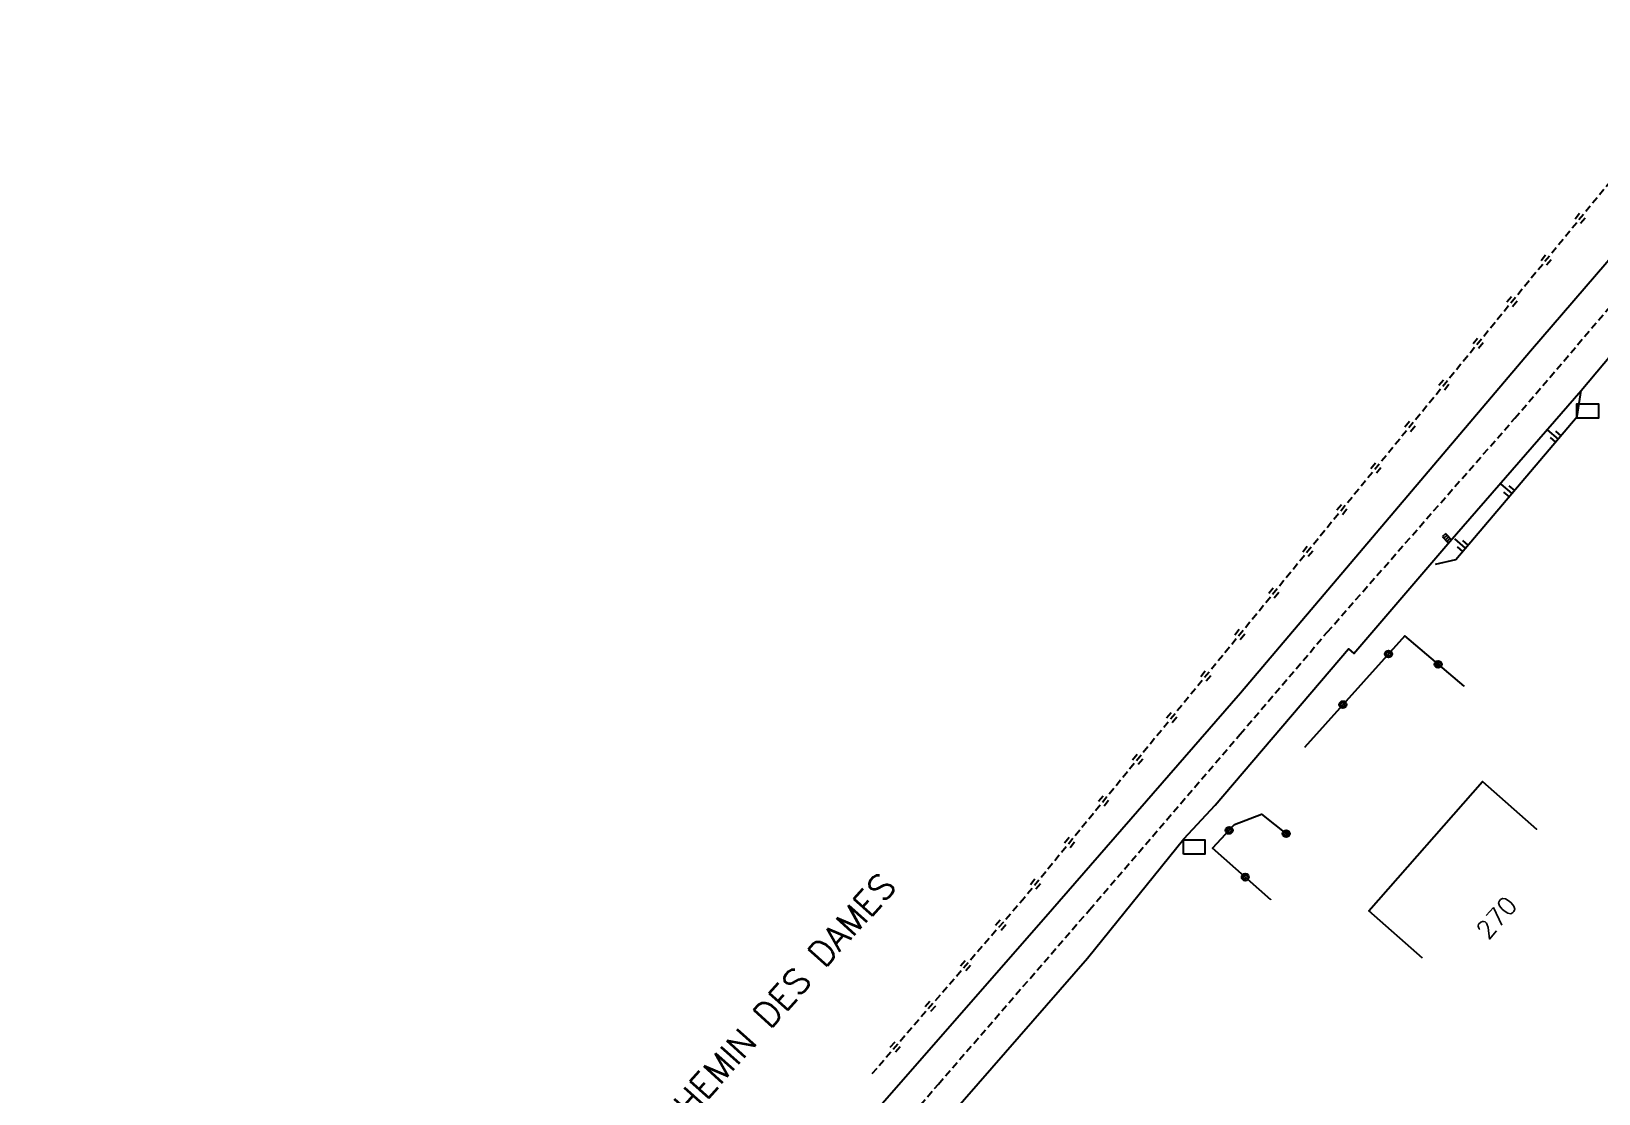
# Model space of a CAD drawing. Header units: millimetres. Extents: x 133016 to 134000, y 142000 to 143000.
# Drawn here: x 133655 to 133764.4, y 142604.9 to 142679 of the extents above; entities that cross this region are included whole.
import ezdxf
from ezdxf.enums import TextEntityAlignment as Align

# ---------------------------------------------------------------- set-up
doc = ezdxf.new("R2010")
doc.units = ezdxf.units.MM
doc.linetypes.add('DASHED', pattern=[0.75, 0.5, -0.25])
doc.layers.get('0').update_dxf_attribs({"linetype": 'CONTINUOUS'})
for name, color, linetype in [('W0001', 6, 'DASHED'), ('W0008', 7, 'CONTINUOUS'), ('W0100', 7, 'CONTINUOUS'), ('W0211', 2, 'CONTINUOUS'), ('W0220', 5, 'DASHED'), ('W0322', 7, 'CONTINUOUS'), ('W0400', 7, 'CONTINUOUS'), ('W0989', 7, 'CONTINUOUS'), ('W0991', 7, 'CONTINUOUS'), ('W1471', 7, 'CONTINUOUS')]:
    doc.layers.add(name, color=color, linetype=linetype)
doc.styles.get("Standard").update_dxf_attribs({"font": 'romans.shx', "width": 0.85})

# ---------------------------------------------------------------- blocks, each defined once
blk = doc.blocks.new('t322o')
at = {"color": 0, "linetype": 'Continuous'}
for radius in [0.25, 0.15]:
    blk.add_circle((0, 0), radius, dxfattribs=at)
blk = doc.blocks.new('t211o')
at = {"color": 0, "linetype": 'Continuous'}
for p, q in [((-0.29, 0.5), (-0.29, 0)), ((0, 1), (0, 0)), ((0.29, 0.5), (0.29, 0))]:
    blk.add_line(p, q, dxfattribs=at)
blk = doc.blocks.new('t220o')
at = {"color": 0, "linetype": 'Continuous'}
for p, q in [((-0.25, 0.25), (0.25, 0.25)), ((-0.25, -0.25), (0.25, -0.25))]:
    blk.add_line(p, q, dxfattribs=at)
blk = doc.blocks.new('T400')
for p, q in [((-0.15, 0.3), (0.15, 0.3)), ((-0.15, -0.25), (-0.15, 0.3)), ((-0.15, 0.15), (0.15, 0.15)), ((-0.15, 0), (0.15, 0)), ((0.15, 0.3), (0.15, -0.25)), ((-0.15, -0.15), (0.15, -0.15)), ((-0.15, -0.25), (-0.15, -0.3)), ((-0.15, -0.3), (0.15, -0.3)), ((0.15, -0.3), (0.15, -0.25))]:
    blk.add_line(p, q)
blk = doc.blocks.new('T1471')
at = {"color": 0, "linetype": 'Continuous', "flags": 128}
blk.add_lwpolyline([(-0.75, -0.5), (-0.75, 0.5), (0.75, 0.5), (0.75, -0.5), (-0.75, -0.5)], dxfattribs=at)

msp = doc.modelspace()

# ---------------------------------------------------------------- linework, layer by layer
at = {"layer": 'W0001'}
msp.add_lwpolyline([(133660.41, 142542.78), (133667.19, 142549.78), (133678.42, 142561.8), (133688.44, 142571.69), (133701.27, 142585.98), (133708.22, 142593.9), (133718.33, 142605.55), (133728.87, 142617.7), (133739.39, 142629.95), (133745.46, 142637.07), (133758.55, 142651.98), (133766.68, 142661.51), (133773.02, 142668.96), (133777.03, 142673.41)], dxfattribs=at)
at = {"layer": 'W0008'}
for points in [[(133655.04, 142541.48), (133664.27, 142550.82), (133684.78, 142572.96), (133685.64, 142574.22), (133686.76, 142573.13), (133694.71, 142581.69), (133725.65, 142617.04), (133739.41, 142632.84), (133759.63, 142656.68), (133772.45, 142671.56), (133775.21, 142674.93)], [(133662.78, 142541.04), (133667.51, 142545.95), (133674.65, 142553.57), (133680.8, 142560.07), (133681.55, 142560.95), (133691.5, 142571.75), (133706.9, 142589.15), (133712.89, 142596.02), (133715.62, 142599.39), (133718.24, 142602.31), (133728.73, 142614.32), (133735.44, 142622.65), (133737.64, 142624.99), (133746.93, 142635.91), (133747.32, 142635.58), (133754.01, 142643.39), (133763.18, 142653.92), (133775.69, 142668.83), (133777.31, 142670.19), (133778.85, 142671.89)]]:
    msp.add_lwpolyline(points, dxfattribs=at)
at = {"layer": 'W0100'}
msp.add_lwpolyline([(133752.11, 142614.32), (133748.35, 142617.62), (133756.29, 142626.64), (133760.05, 142623.33), (133760.05, 142623.33), (133760.05, 142623.33), (133760.05, 142623.33), (133760.05, 142623.33), (133760.05, 142623.33), (133760.05, 142623.33), (133760.05, 142623.33), (133760.05, 142623.33), (133760.05, 142623.33), (133760.05, 142623.33), (133760.05, 142623.33), (133760.05, 142623.33), (133760.05, 142623.33), (133760.05, 142623.33), (133760.05, 142623.33), (133760.05, 142623.33), (133760.05, 142623.33), (133760.05, 142623.33), (133760.05, 142623.33), (133760.05, 142623.33), (133760.05, 142623.33), (133760.05, 142623.33), (133760.05, 142623.33), (133760.05, 142623.33), (133760.05, 142623.33), (133760.05, 142623.33), (133760.05, 142623.33), (133760.05, 142623.33), (133760.05, 142623.33), (133760.05, 142623.33), (133760.05, 142623.33), (133760.05, 142623.33), (133760.05, 142623.33), (133760.05, 142623.33), (133760.05, 142623.33), (133760.05, 142623.33), (133760.05, 142623.33), (133760.05, 142623.33), (133760.05, 142623.33), (133760.05, 142623.33), (133760.05, 142623.33), (133760.05, 142623.33), (133760.05, 142623.33), (133760.05, 142623.33), (133760.05, 142623.33), (133760.05, 142623.33), (133760.05, 142623.33), (133760.05, 142623.33), (133760.05, 142623.33), (133760.05, 142623.33), (133760.05, 142623.33), (133760.05, 142623.33), (133760.05, 142623.33), (133760.05, 142623.33), (133760.05, 142623.33), (133760.05, 142623.33), (133760.05, 142623.33), (133760.05, 142623.33), (133760.05, 142623.33), (133760.05, 142623.33), (133760.05, 142623.33), (133760.05, 142623.33), (133760.05, 142623.33), (133760.05, 142623.33), (133760.05, 142623.33), (133760.05, 142623.33), (133760.05, 142623.33), (133760.05, 142623.33), (133760.05, 142623.33), (133760.05, 142623.33), (133760.05, 142623.33), (133760.05, 142623.33), (133760.05, 142623.33), (133760.05, 142623.33), (133760.05, 142623.33), (133760.05, 142623.33), (133760.05, 142623.33), (133760.05, 142623.33), (133760.05, 142623.33), (133760.05, 142623.33), (133760.05, 142623.33), (133760.05, 142623.33), (133760.05, 142623.33), (133760.05, 142623.33), (133760.05, 142623.33), (133760.05, 142623.33), (133760.05, 142623.33), (133760.05, 142623.33), (133760.05, 142623.33), (133760.05, 142623.33), (133760.05, 142623.33), (133760.05, 142623.33), (133760.05, 142623.33), (133760.05, 142623.33), (133760.05, 142623.33), (133760.05, 142623.33), (133760.05, 142623.33), (133760.05, 142623.33), (133760.05, 142623.33), (133760.05, 142623.33), (133760.05, 142623.33), (133760.05, 142623.33), (133760.05, 142623.33), (133760.05, 142623.33), (133760.05, 142623.33), (133760.05, 142623.33), (133760.05, 142623.33), (133760.05, 142623.33), (133760.05, 142623.33), (133760.05, 142623.33), (133760.05, 142623.33), (133760.05, 142623.33), (133760.05, 142623.33), (133760.05, 142623.33), (133760.05, 142623.33), (133760.05, 142623.33)], dxfattribs=at)
at = {"layer": 'W0211'}
msp.add_lwpolyline([(133753, 142641.8), (133754.42, 142642.13), (133762.9, 142652.1), (133763.18, 142653.92), (133763.18, 142653.92), (133763.18, 142653.92), (133763.18, 142653.92), (133763.18, 142653.92), (133763.18, 142653.92), (133763.18, 142653.92), (133763.18, 142653.92), (133763.18, 142653.92), (133763.18, 142653.92), (133763.18, 142653.92), (133763.18, 142653.92), (133763.18, 142653.92), (133763.18, 142653.92), (133763.18, 142653.92), (133763.18, 142653.92), (133763.18, 142653.92), (133763.18, 142653.92), (133763.18, 142653.92), (133763.18, 142653.92), (133763.18, 142653.92), (133763.18, 142653.92), (133763.18, 142653.92), (133763.18, 142653.92), (133763.18, 142653.92), (133763.18, 142653.92), (133763.18, 142653.92), (133763.18, 142653.92), (133763.18, 142653.92), (133763.18, 142653.92), (133763.18, 142653.92), (133763.18, 142653.92), (133763.18, 142653.92), (133763.18, 142653.92), (133763.18, 142653.92), (133763.18, 142653.92), (133763.18, 142653.92), (133763.18, 142653.92), (133763.18, 142653.92), (133763.18, 142653.92), (133763.18, 142653.92), (133763.18, 142653.92), (133763.18, 142653.92), (133763.18, 142653.92), (133763.18, 142653.92), (133763.18, 142653.92), (133763.18, 142653.92), (133763.18, 142653.92), (133763.18, 142653.92), (133763.18, 142653.92), (133763.18, 142653.92), (133763.18, 142653.92), (133763.18, 142653.92), (133763.18, 142653.92), (133763.18, 142653.92), (133763.18, 142653.92), (133763.18, 142653.92), (133763.18, 142653.92), (133763.18, 142653.92), (133763.18, 142653.92), (133763.18, 142653.92), (133763.18, 142653.92), (133763.18, 142653.92), (133763.18, 142653.92), (133763.18, 142653.92), (133763.18, 142653.92), (133763.18, 142653.92), (133763.18, 142653.92), (133763.18, 142653.92), (133763.18, 142653.92), (133763.18, 142653.92), (133763.18, 142653.92), (133763.18, 142653.92), (133763.18, 142653.92), (133763.18, 142653.92), (133763.18, 142653.92), (133763.18, 142653.92), (133763.18, 142653.92), (133763.18, 142653.92), (133763.18, 142653.92), (133763.18, 142653.92), (133763.18, 142653.92), (133763.18, 142653.92), (133763.18, 142653.92), (133763.18, 142653.92), (133763.18, 142653.92), (133763.18, 142653.92), (133763.18, 142653.92), (133763.18, 142653.92), (133763.18, 142653.92), (133763.18, 142653.92), (133763.18, 142653.92), (133763.18, 142653.92), (133763.18, 142653.92), (133763.18, 142653.92), (133763.18, 142653.92), (133763.18, 142653.92), (133763.18, 142653.92)], dxfattribs=at)
at = {"layer": 'W0220'}
msp.add_lwpolyline([(133773.79, 142678.97), (133773.79, 142678.97), (133773.79, 142678.97), (133773.79, 142678.97), (133773.79, 142678.97), (133773.79, 142678.97), (133773.79, 142678.97), (133773.79, 142678.97), (133773.79, 142678.97), (133773.79, 142678.97), (133773.79, 142678.97), (133773.79, 142678.97), (133773.79, 142678.97), (133773.79, 142678.97), (133773.79, 142678.97), (133773.79, 142678.97), (133773.79, 142678.97), (133773.79, 142678.97), (133724.33, 142618.54), (133713.67, 142606.23)], dxfattribs=at)
at = {"layer": 'W0322'}
for points in [[(133755.01, 142633.29), (133755.01, 142633.29), (133755.01, 142633.29), (133755.01, 142633.29), (133755.01, 142633.29), (133755.01, 142633.29), (133755.01, 142633.29), (133755.01, 142633.29), (133755.01, 142633.29), (133755.01, 142633.29), (133755.01, 142633.29), (133755.01, 142633.29), (133755.01, 142633.29), (133755.01, 142633.29), (133755.01, 142633.29), (133755.01, 142633.29), (133755.01, 142633.29), (133755.01, 142633.29), (133750.86, 142636.8), (133743.86, 142629.02)], [(133755.01, 142633.29), (133755.01, 142633.29), (133755.01, 142633.29), (133755.01, 142633.29), (133755.01, 142633.29), (133755.01, 142633.29), (133755.01, 142633.29), (133755.01, 142633.29), (133755.01, 142633.29), (133755.01, 142633.29), (133755.01, 142633.29), (133755.01, 142633.29), (133755.01, 142633.29), (133755.01, 142633.29), (133755.01, 142633.29), (133755.01, 142633.29), (133755.01, 142633.29), (133755.01, 142633.29), (133755.01, 142633.29), (133755.01, 142633.29), (133755.01, 142633.29), (133755.01, 142633.29), (133755.01, 142633.29), (133755.01, 142633.29), (133755.01, 142633.29), (133755.01, 142633.29), (133755.01, 142633.29), (133755.01, 142633.29), (133755.01, 142633.29), (133755.01, 142633.29), (133755.01, 142633.29), (133755.01, 142633.29), (133755.01, 142633.29), (133755.01, 142633.29), (133755.01, 142633.29), (133755.01, 142633.29), (133755.01, 142633.29), (133755.01, 142633.29), (133755.01, 142633.29), (133755.01, 142633.29), (133755.01, 142633.29), (133755.01, 142633.29), (133755.01, 142633.29), (133755.01, 142633.29), (133755.01, 142633.29), (133755.01, 142633.29), (133755.01, 142633.29), (133755.01, 142633.29), (133755.01, 142633.29), (133755.01, 142633.29), (133755.01, 142633.29), (133755.01, 142633.29), (133755.01, 142633.29), (133755.01, 142633.29), (133755.01, 142633.29), (133755.01, 142633.29), (133755.01, 142633.29), (133755.01, 142633.29), (133755.01, 142633.29), (133755.01, 142633.29), (133755.01, 142633.29), (133755.01, 142633.29), (133755.01, 142633.29), (133755.01, 142633.29), (133755.01, 142633.29), (133755.01, 142633.29), (133755.01, 142633.29), (133755.01, 142633.29), (133755.01, 142633.29), (133755.01, 142633.29), (133755.01, 142633.29), (133755.01, 142633.29), (133755.01, 142633.29), (133755.01, 142633.29), (133755.01, 142633.29), (133755.01, 142633.29), (133755.01, 142633.29), (133755.01, 142633.29), (133755.01, 142633.29), (133755.01, 142633.29), (133755.01, 142633.29), (133755.01, 142633.29), (133755.01, 142633.29), (133755.01, 142633.29), (133755.01, 142633.29), (133755.01, 142633.29), (133755.01, 142633.29), (133755.01, 142633.29), (133755.01, 142633.29), (133755.01, 142633.29), (133755.01, 142633.29), (133755.01, 142633.29), (133755.01, 142633.29), (133755.01, 142633.29), (133755.01, 142633.29), (133755.01, 142633.29), (133755.01, 142633.29), (133755.01, 142633.29), (133755.01, 142633.29), (133755.01, 142633.29), (133755.01, 142633.29)], [(133741.52, 142618.4), (133741.52, 142618.4), (133741.52, 142618.4), (133741.52, 142618.4), (133741.52, 142618.4), (133741.52, 142618.4), (133741.52, 142618.4), (133741.52, 142618.4), (133741.52, 142618.4), (133741.52, 142618.4), (133741.52, 142618.4), (133741.52, 142618.4), (133741.52, 142618.4), (133741.52, 142618.4), (133741.52, 142618.4), (133741.52, 142618.4), (133737.45, 142622), (133738.98, 142623.64), (133740.88, 142624.36), (133742.69, 142622.94)], [(133741.52, 142618.4), (133741.52, 142618.4), (133741.52, 142618.4), (133741.52, 142618.4), (133741.52, 142618.4), (133741.52, 142618.4), (133741.52, 142618.4), (133741.52, 142618.4), (133741.52, 142618.4), (133741.52, 142618.4), (133741.52, 142618.4), (133741.52, 142618.4), (133741.52, 142618.4), (133741.52, 142618.4), (133741.52, 142618.4), (133741.52, 142618.4), (133741.52, 142618.4), (133741.52, 142618.4), (133741.52, 142618.4), (133741.52, 142618.4), (133741.52, 142618.4), (133741.52, 142618.4), (133741.52, 142618.4), (133741.52, 142618.4), (133741.52, 142618.4), (133741.52, 142618.4), (133741.52, 142618.4), (133741.52, 142618.4), (133741.52, 142618.4), (133741.52, 142618.4), (133741.52, 142618.4), (133741.52, 142618.4), (133741.52, 142618.4), (133741.52, 142618.4), (133741.52, 142618.4), (133741.52, 142618.4), (133741.52, 142618.4), (133741.52, 142618.4), (133741.52, 142618.4), (133741.52, 142618.4), (133741.52, 142618.4), (133741.52, 142618.4), (133741.52, 142618.4), (133741.52, 142618.4), (133741.52, 142618.4), (133741.52, 142618.4), (133741.52, 142618.4), (133741.52, 142618.4), (133741.52, 142618.4), (133741.52, 142618.4), (133741.52, 142618.4), (133741.52, 142618.4), (133741.52, 142618.4), (133741.52, 142618.4), (133741.52, 142618.4), (133741.52, 142618.4), (133741.52, 142618.4), (133741.52, 142618.4), (133741.52, 142618.4), (133741.52, 142618.4), (133741.52, 142618.4), (133741.52, 142618.4), (133741.52, 142618.4), (133741.52, 142618.4), (133741.52, 142618.4), (133741.52, 142618.4), (133741.52, 142618.4), (133741.52, 142618.4), (133741.52, 142618.4), (133741.52, 142618.4), (133741.52, 142618.4), (133741.52, 142618.4), (133741.52, 142618.4), (133741.52, 142618.4), (133741.52, 142618.4), (133741.52, 142618.4), (133741.52, 142618.4), (133741.52, 142618.4), (133741.52, 142618.4), (133741.52, 142618.4), (133741.52, 142618.4), (133741.52, 142618.4), (133741.52, 142618.4), (133741.52, 142618.4), (133741.52, 142618.4), (133741.52, 142618.4), (133741.52, 142618.4), (133741.52, 142618.4), (133741.52, 142618.4), (133741.52, 142618.4), (133741.52, 142618.4), (133741.52, 142618.4), (133741.52, 142618.4), (133741.52, 142618.4), (133741.52, 142618.4), (133741.52, 142618.4), (133741.52, 142618.4), (133741.52, 142618.4), (133741.52, 142618.4), (133741.52, 142618.4), (133741.52, 142618.4)]]:
    msp.add_lwpolyline(points, dxfattribs=at)

# ---------------------------------------------------------------- block references
at = {"layer": 'W0211', "rotation": 49.62130438484206}
for p in [(133761.57, 142650.53), (133758.33, 142646.73), (133755.09, 142642.92)]:
    msp.add_blockref('t211o', p, dxfattribs=at)
at = {"layer": 'W0220'}
for p, rotation in [((133763.1, 142665.91), 230.7027838431198), ((133760.73, 142663.01), 230.7027838431198), ((133758.35, 142660.11), 230.7027838431198), ((133755.98, 142657.2), 230.7027838431198), ((133753.6, 142654.3), 230.7027838431198), ((133751.23, 142651.4), 230.7027838431198), ((133748.85, 142648.5), 230.7027838431198), ((133746.48, 142645.6), 230.7027838431198), ((133744.1, 142642.69), 230.7027838431198), ((133741.73, 142639.79), 230.7027838431198), ((133739.35, 142636.89), 230.7027838431198), ((133736.98, 142633.99), 230.7027838431198), ((133734.6, 142631.09), 230.7027838431198), ((133732.23, 142628.18), 230.7027838431198), ((133729.85, 142625.28), 230.7027838431198), ((133727.48, 142622.38), 230.7027838431198), ((133725.1, 142619.48), 230.7027838431198), ((133722.67, 142616.62), 229.0799982658189), ((133720.22, 142613.79), 229.0799982658189), ((133717.76, 142610.95), 229.0799982658189), ((133715.3, 142608.12), 229.0799982658189)]:
    msp.add_blockref('t220o', p, dxfattribs=dict(at, rotation=rotation))
at = {"layer": 'W0322'}
for p, rotation in [((133749.73, 142635.54), 227.981790927477), ((133753.2, 142634.82), 139.7680285462075), ((133746.55, 142632.01), 227.981790927477), ((133738.61, 142623.24), 47.08231504262233), ((133742.59, 142623.01), 321.8022532038952), ((133739.74, 142619.98), 138.5050304156043)]:
    msp.add_blockref('t322o', p, dxfattribs=dict(at, rotation=rotation))
at = {"layer": 'W0400', "rotation": 223.2126855438858}
msp.add_blockref('T400', (133753.81, 142643.61), dxfattribs=at)
at = {"layer": 'W1471'}
for p in [(133763.63, 142652.49), (133736.17, 142622.07)]:
    msp.add_blockref('T1471', p, dxfattribs=at)

# ---------------------------------------------------------------- texts
at = {"layer": 'W0989'}
msp.add_text('CHEMIN DES DAMES', height=1.75, rotation=48.0719, dxfattribs=at).set_placement((133707.06, 142611.19), align=Align.MIDDLE)
at = {"layer": 'W0991'}
msp.add_text('270', height=1.25, rotation=48.6441, dxfattribs=at).set_placement((133757.27, 142617.16), align=Align.MIDDLE)

doc.saveas('drawing.dxf')
